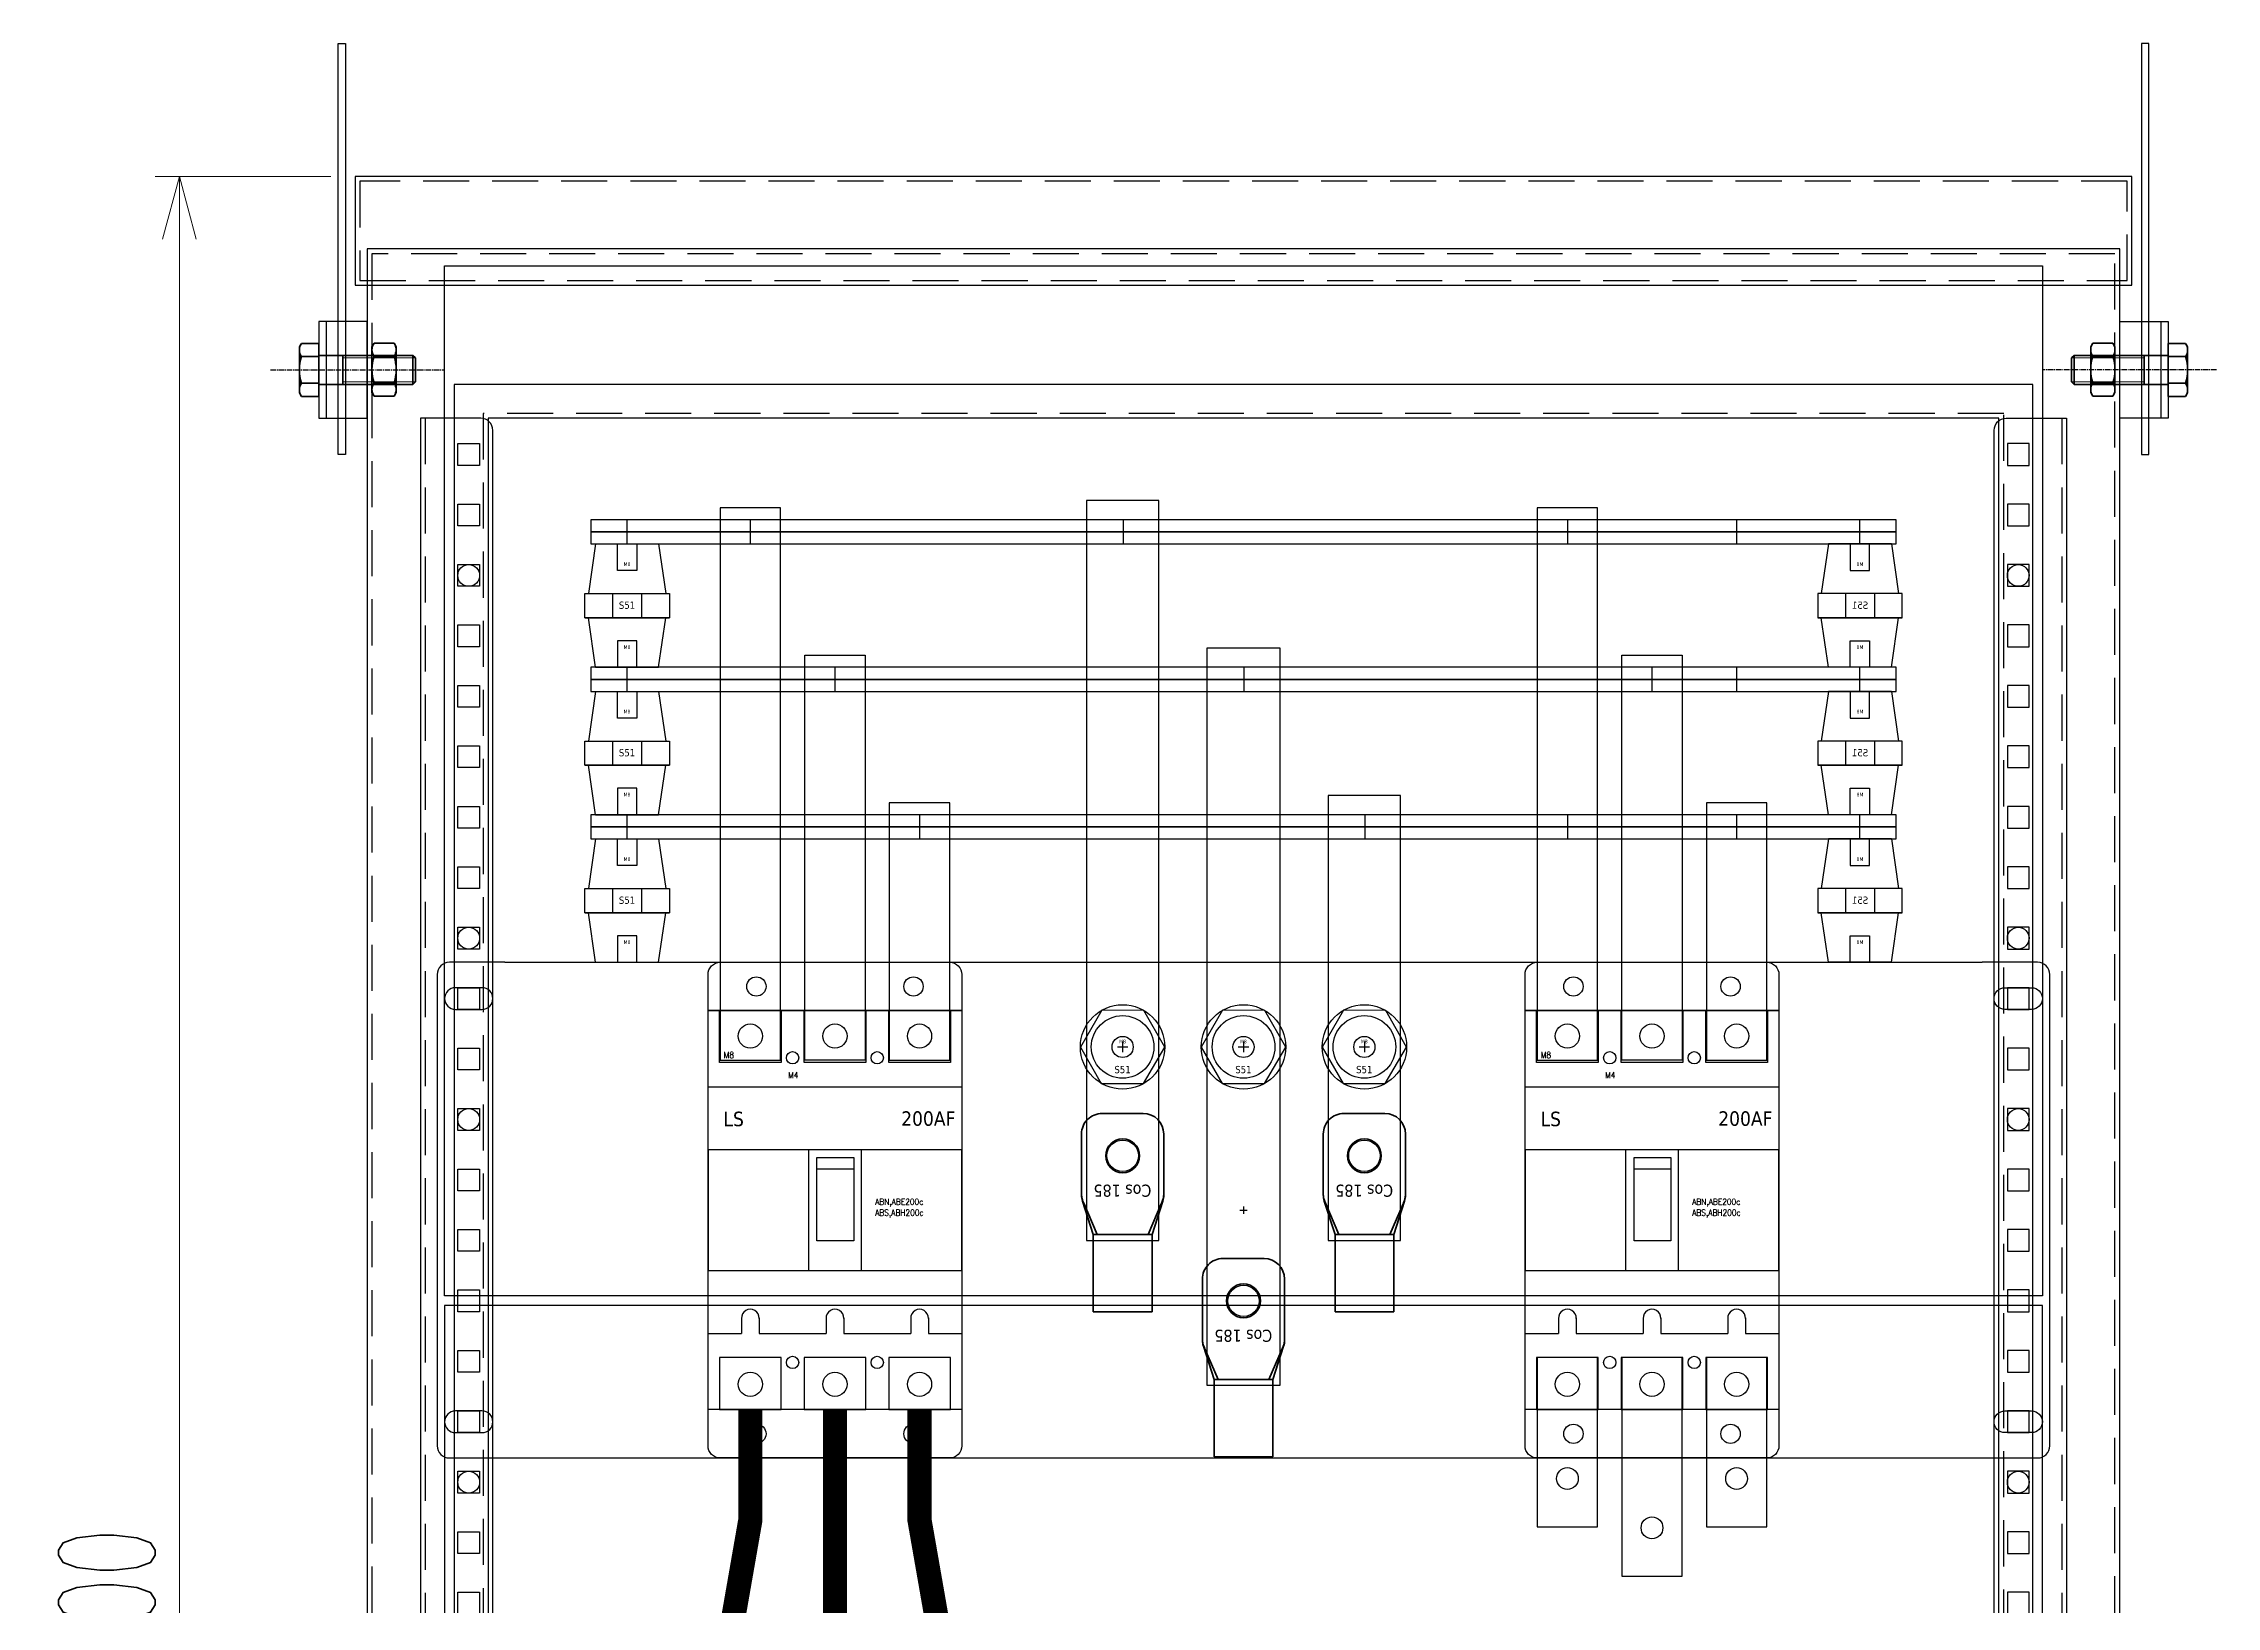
# Model space of a CAD drawing. Header units: millimetres. Extents: x -33730 to 17150, y -76829 to -27437.
# Drawn here: x -3987 to -3088, y -41601 to -40955 of the extents above; entities that cross this region are included whole.
import ezdxf

# ---------------------------------------------------------------- set-up
doc = ezdxf.new("R2010")
doc.units = ezdxf.units.MM
doc.header["$LTSCALE"] = 3
doc.linetypes.add('AXES2', pattern=[1.125, 0.75, -0.125, 0.125, -0.125])
doc.linetypes.add('HIDDEN', pattern=[9.525, 6.35, -3.175])
for name, color, linetype in [('@.HIDDEN', 8, 'HIDDEN'), ('@.VISIBLE', 7, 'Continuous'), ('AXE', 80, 'AXES2')]:
    doc.layers.add(name, color=color, linetype=linetype)
for name, color, linetype, lineweight in [('FIN', 8, 'Continuous', 18), ('FORT', 2, 'Continuous', 35), ('Symbol (ISO)', 7, 'Continuous', 25), ('Text', 7, 'Continuous', 13), ('Visible (ISO)', 7, 'Continuous', 50)]:
    doc.layers.add(name, color=color, linetype=linetype, lineweight=lineweight)
doc.styles.add('Ann_w01', font='romans.shx', dxfattribs={"width": 0.6, "bigfont": 'chineset.shx'})
doc.styles.add('hw_Standard', font='complex.shx', dxfattribs={"width": 0.9})
doc.styles.add('Note Text (ISO)', font='tahoma.ttf')
doc.styles.get("Standard").update_dxf_attribs({"font": 'arial.ttf'})
doc.styles.add('Tahoma (Input Text)', font='tahoma.ttf')
doc.dimstyles.new('Dim 01_SC20', dxfattribs={"dimscale": 20, "dimtxt": 2, "dimasz": 1.3, "dimexe": 0.5, "dimexo": 0.5, "dimgap": 0.5, "dimtad": 1, "dimdec": 1, "dimzin": 12, "dimdsep": 46, "dimtxsty": 'Ann_w01', "dimblk": 'OPEN30', "dimcen": 1.5, "dimclrd": 6, "dimclre": 6, "dimclrt": 3, "dimadec": 1, "dimazin": 3, "dimtm": 1e-09, "dimtfac": 1, "dimtdec": 1, "dimtix": 1, "dimtmove": 0, "dimatfit": 3, "dimldrblk": 'OPEN30', "dimfxl": 1, "dimtolj": 1, "dimlwd": 0, "dimlwe": 0, "dimarcsym": 0})

# ---------------------------------------------------------------- blocks, each defined once
blk = doc.blocks.new('_Open30')
at = {"color": 0, "linetype": 'ByBlock', "lineweight": -2}
for p, q in [((-1, 0.268), (0, 0)), ((0, 0), (-1, -0.268)), ((0, 0), (-1, 0))]:
    blk.add_line(p, q, dxfattribs=at)
blk = doc.blocks.new('*D838')
at = {"layer": '@.VISIBLE', "color": 6, "lineweight": 0, "transparency": 16777216}
for p, q in [((-3868.23, -41009.55), (-3940.88, -41009.55)), ((-3930.88, -42183.55), (-3930.88, -41035.55)), ((-3863.23, -42209.55), (-3940.88, -42209.55))]:
    blk.add_line(p, q, dxfattribs=at)
at = {"layer": 'Defpoints', "color": 0, "transparency": 16777216}
for p in [(-3930.88, -41009.55), (-3858.23, -41009.55), (-3853.23, -42209.55)]:
    blk.add_point(p, dxfattribs=at)
at = {"layer": '@.VISIBLE', "color": 6, "lineweight": 0, "transparency": 16777216, "xscale": 26, "yscale": 26, "zscale": 26}
for p, rotation in [((-3930.88, -41009.55), 90), ((-3930.88, -42209.55), 270)]:
    blk.add_blockref('_Open30', p, dxfattribs=dict(at, rotation=rotation))
at = {"layer": '@.VISIBLE', "color": 3, "transparency": 16777216, "insert": (-3960.88, -41609.55), "char_height": 40, "attachment_point": 5, "rotation": 90, "style": 'Ann_w01'}
blk.add_mtext('\\A1;1200', dxfattribs=at)
blk = doc.blocks.new('*U831')
at = {"layer": '@.VISIBLE', "color": 151}
blk.add_lwpolyline([(-4.5, 4.5), (4.5, 4.5), (4.5, -4.5), (-4.5, -4.5)], close=True, dxfattribs=at)
blk = doc.blocks.new('*U830')
at = {"layer": '@.VISIBLE', "color": 0, "linetype": 'ByBlock', "lineweight": -2}
for p in [(0, 700), (0, 675), (0, 650), (0, 625), (0, 600), (0, 575), (0, 550), (0, 525), (0, 500), (0, 475), (0, 450), (0, 425), (0, 400), (0, 375), (0, 350), (0, 325), (0, 300), (0, 275), (0, 250), (0, 225), (0, 200), (0, 175), (0, 150), (0, 125), (0, 100), (0, 75), (0, 50), (0, 25), (0, 0)]:
    blk.add_blockref('*U831', p, dxfattribs=at)
blk = doc.blocks.new('*U825')
at = {"layer": '@.VISIBLE', "color": 151}
blk.add_lwpolyline([(-4.5, 4.5), (4.5, 4.5), (4.5, -4.5), (-4.5, -4.5)], close=True, dxfattribs=at)
blk = doc.blocks.new('*U824')
at = {"layer": '@.VISIBLE', "color": 0, "linetype": 'ByBlock', "lineweight": -2}
for p in [(0, 700), (0, 675), (0, 650), (0, 625), (0, 600), (0, 575), (0, 550), (0, 525), (0, 500), (0, 475), (0, 450), (0, 425), (0, 400), (0, 375), (0, 350), (0, 325), (0, 300), (0, 275), (0, 250), (0, 225), (0, 200), (0, 175), (0, 150), (0, 125), (0, 100), (0, 75), (0, 50), (0, 25), (0, 0)]:
    blk.add_blockref('*U825', p, dxfattribs=at)
blk = doc.blocks.new('H12-040')
at = {"layer": 'AXE'}
blk.add_line((0, 20), (0, -52.15), dxfattribs=at)
at = {"layer": 'FIN'}
for p, q in [((-4.95, -10), (-4.95, -40)), ((4.95, -10), (4.95, -40))]:
    blk.add_line(p, q, dxfattribs=at)
at = {"layer": 'FORT'}
for p, q in [((-10.97, 7.15), (-9.5, 8)), ((-10.97, 0), (-10.97, 7.15)), ((-10.97, 0), (10.97, 0)), ((9.5, 8), (-9.5, 8)), ((-6, 0), (-6, -38.95)), ((-5.48, 0), (-5.48, 7.15)), ((5.48, 0), (5.48, 7.15)), ((6, 0), (6, -38.95)), ((10.97, 7.15), (9.5, 8)), ((10.97, 0), (10.97, 7.15)), ((6, -10), (-6, -10)), ((6, -38.95), (-6, -38.95)), ((-4.95, -40), (-6, -38.95)), ((4.95, -40), (-4.95, -40)), ((6, -38.95), (4.95, -40))]:
    blk.add_line(p, q, dxfattribs=at)
for centre, radius, start, end in [((-8.23, 3.14), 4.86, 55.61585, 124.38415), ((0, -10.15), 18.15, 72.4121, 107.5879), ((8.23, 3.14), 4.86, 55.61585, 124.38415)]:
    blk.add_arc(centre, radius, start, end, dxfattribs=at)
blk = doc.blocks.new('HM12_COTE')
at = {"layer": 'FORT'}
for p, q in [((-10.97, 9.15), (-9.5, 10)), ((-10.97, 0.85), (-10.97, 9.15)), ((9.5, 10), (-9.5, 10)), ((-5.48, 0.85), (-5.48, 9.15)), ((5.48, 0.85), (5.48, 9.15)), ((10.97, 9.15), (9.5, 10)), ((10.97, 0.85), (10.97, 9.15)), ((-9.5, 0), (-10.97, 0.85)), ((-9.5, 0), (9.5, 0)), ((9.5, 0), (10.97, 0.85))]:
    blk.add_line(p, q, dxfattribs=at)
for centre, radius, start, end in [((-8.23, 5.14), 4.86, 55.61585, 124.38415), ((0, -8.15), 18.15, 72.4121, 107.5879), ((8.23, 5.14), 4.86, 55.61585, 124.38415), ((-8.23, 4.86), 4.86, 235.61585, 304.38415), ((0, 18.15), 18.15, 252.4121, 287.5879), ((8.23, 4.86), 4.86, 235.61585, 304.38415)]:
    blk.add_arc(centre, radius, start, end, dxfattribs=at)
blk = doc.blocks.new('Oval 20x9')
at = {"layer": '@.VISIBLE', "color": 2}
blk.add_lwpolyline([(-5.5, -4.5), (5.5, -4.5, 0.414214), (10, 0), (10, 0, 0.414214), (5.5, 4.5), (-5.5, 4.5, 0.414214), (-10, 0), (-10, 0, 0.414214)], format="xyb", close=True, dxfattribs=at)
blk = doc.blocks.new('*U162')
at = {"layer": '@.HIDDEN', "linetype": 'HIDDEN'}
for p, q in [((333.5, 1.5), (333.5, -1.5)), ((332, 0), (335, 0))]:
    blk.add_line(p, q, dxfattribs=at)
at = {"layer": '@.VISIBLE'}
for p, q in [((28, 102.5), (639, 102.5)), ((28, -102.5), (639, -102.5))]:
    blk.add_line(p, q, dxfattribs=at)
for points in [[(28, 102.5), (5, 102.5, 0.414214), (0, 97.5), (0, -97.5, 0.414214), (5, -102.5), (28, -102.5)], [(639, -102.5), (662, -102.5, 0.414214), (667, -97.5), (667, 97.5, 0.414214), (662, 102.5), (639, 102.5)]]:
    blk.add_lwpolyline(points, format="xyb", dxfattribs=at)
for p in [(13, 87.5), (13, -87.5)]:
    blk.add_blockref('Oval 20x9', p, dxfattribs=at)
at = {"layer": '@.VISIBLE', "xscale": -1}
for p in [(654, 87.5), (654, -87.5)]:
    blk.add_blockref('Oval 20x9', p, dxfattribs=at)
blk = doc.blocks.new('*U70')
at = {"color": 1}
for p, q in [((-30.5, -7.97), (-30.5, 27.03)), ((-30.5, 27.03), (-20.5, 27.03)), ((-30.5, 27.03), (-30.5, -7.97)), ((-20.5, 27.03), (-20.5, -7.97)), ((-51, 22.53), (-30.5, 25.53)), ((-51, 22.53), (-51, -3.47)), ((-30.5, 25.53), (-30.5, -6.47)), ((-20.5, 25.53), (-20.5, -6.47)), ((0, 22.53), (-20.5, 25.53)), ((0, 22.53), (0, -3.47)), ((-20.5, 15.53), (-30.5, 15.53)), ((-20.5, 3.53), (-30.5, 3.53)), ((-51, -3.47), (-30.5, -6.47)), ((-20.5, -7.97), (-30.5, -7.97)), ((0, -3.47), (-20.5, -6.47))]:
    blk.add_line(p, q, dxfattribs=at)
for points in [[(-51, 13.53), (-51, 5.53), (-40, 5.53), (-40, 13.53)], [(0, 13.53), (0, 5.53), (-11, 5.53), (-11, 13.53)]]:
    blk.add_lwpolyline(points, close=True, dxfattribs=at)
at = {"color": 1, "width": 30.0978, "attachment_point": 5, "rotation": 270}
for s, insert, char_height in [('{\\fTahoma|b0|i0|c0|p34;M8}', (-42.66, 9.53), 1.5), ('{\\fTahoma|b0|i0|c0|p34;S51}', (-25.34, 9.53), 3), ('{\\fTahoma|b0|i0|c0|p34;M8}', (-8.34, 9.53), 1.5)]:
    blk.add_mtext(s, dxfattribs=dict(at, insert=insert, char_height=char_height))
blk = doc.blocks.new('*U72')
at = {"color": 1}
for p, q in [((369.04, -3108.78), (394.54, -3108.78)), ((404.04, -3108.78), (429.54, -3108.78)), ((439.04, -3108.78), (464.54, -3108.78)), ((369.04, -3273.78), (394.54, -3273.78)), ((404.04, -3273.78), (429.54, -3273.78)), ((439.04, -3273.78), (464.54, -3273.78))]:
    blk.add_line(p, q, dxfattribs=at)
for p, q in [((364.29, -3140.28), (469.29, -3140.28)), ((405.79, -3166.28), (405.79, -3216.28)), ((409.35, -3169.56), (424.59, -3169.56)), ((409.35, -3174.36), (409.35, -3169.56)), ((409.35, -3169.56), (424.59, -3169.56)), ((409.35, -3203.93), (409.35, -3169.56)), ((424.59, -3169.56), (424.59, -3174.36)), ((424.59, -3169.56), (424.59, -3203.93)), ((427.79, -3216.28), (427.79, -3166.28)), ((424.59, -3174.36), (409.35, -3174.36)), ((424.59, -3203.93), (409.35, -3203.93)), ((405.79, -3216.28), (427.79, -3216.28)), ((378.13, -3235.8), (378.13, -3242.28)), ((385.44, -3235.8), (385.44, -3242.28)), ((413.13, -3235.8), (413.13, -3242.28)), ((420.44, -3235.8), (420.44, -3242.28)), ((448.13, -3235.8), (448.13, -3242.28)), ((455.44, -3235.8), (455.44, -3242.28)), ((364.29, -3242.28), (378.13, -3242.28)), ((385.44, -3242.28), (413.13, -3242.28)), ((420.44, -3242.28), (448.13, -3242.28)), ((455.44, -3242.28), (469.29, -3242.28))]:
    blk.add_line(p, q)
blk.add_lwpolyline([(364.29, -3108.78), (469.29, -3108.78), (469.29, -3273.78), (364.29, -3273.78)], close=True)
for points in [[(369.04, -3108.78), (394.54, -3108.78), (394.54, -3130.28), (369.04, -3130.28)], [(404.04, -3108.78), (429.54, -3108.78), (429.54, -3130.28), (404.04, -3130.28)], [(439.04, -3108.78), (464.54, -3108.78), (464.54, -3130.28), (439.04, -3130.28)], [(369.04, -3273.78), (394.54, -3273.78), (394.54, -3252.28), (369.04, -3252.28)], [(404.04, -3273.78), (429.54, -3273.78), (429.54, -3252.28), (404.04, -3252.28)], [(439.04, -3273.78), (464.54, -3273.78), (464.54, -3252.28), (439.04, -3252.28)]]:
    blk.add_lwpolyline(points, close=True, dxfattribs=at)
at = {"color": 3}
blk.add_lwpolyline([(364.29, -3216.28), (469.29, -3216.28), (469.29, -3166.28), (364.29, -3166.28)], close=True, dxfattribs=at)
at = {"color": 1}
for centre in [(381.79, -3119.28), (416.79, -3119.28), (451.79, -3119.28), (381.79, -3263.28), (416.79, -3263.28), (451.79, -3263.28)]:
    blk.add_circle(centre, 5, dxfattribs=at)
at = {"color": 3}
for centre in [(399.29, -3128.28), (434.29, -3128.28), (399.29, -3254.28), (434.29, -3254.28)]:
    blk.add_circle(centre, 2.55, dxfattribs=at)
for centre in [(381.79, -3235.95), (416.79, -3235.95), (451.79, -3235.95)]:
    blk.add_arc(centre, 3.66, 357.595, 182.405)
at = {"color": 251, "style": 'hw_Standard', "width": 0.9}
for s, p in [('M8', (370.79, -3128.36)), ('M4', (397.41, -3136.74)), ('ABN,ABE200c', (433.42, -3189.06)), ('ABS,ABH200c', (433.42, -3193.58))]:
    blk.add_text(s, height=2.5, dxfattribs=at).set_placement(p)
at = {"layer": 'Text', "char_height": 6, "attachment_point": 1, "style": 'Tahoma (Input Text)'}
for s, insert in [('LS', (370.68, -3150.56)), ('200AF', (444.19, -3150.4))]:
    blk.add_mtext_dynamic_manual_height_columns(s, width=11.0147, gutter_width=1, heights=[0], dxfattribs=dict(at, insert=insert))
blk = doc.blocks.new('*U107')
at = {"layer": '@.VISIBLE'}
for p, q in [((0, 105), (0, 0)), ((165, 105), (165, 0))]:
    blk.add_line(p, q, dxfattribs=at)
blk.add_lwpolyline([(185, 100), (185, 5, -0.414214), (180, 0), (-15, 0, -0.414214), (-20, 5), (-20, 100, -0.414214), (-15, 105), (180, 105, -0.414214)], format="xyb", close=True, dxfattribs=at)
at = {"layer": '@.VISIBLE', "color": 2}
for centre in [(-10, 85), (175, 85), (-10, 20), (175, 20)]:
    blk.add_circle(centre, 4, dxfattribs=at)
blk = doc.blocks.new('*U16')
at = {"color": 252}
for p, q in [((-2.18, 9.53), (2.18, 9.53)), ((0, 11.71), (0, 7.34))]:
    blk.add_line(p, q, dxfattribs=at)
at = {"color": 1}
blk.add_lwpolyline([(-8.64, 24.7), (-17.46, 9.49), (-8.82, -5.54), (8.64, -5.65), (17.46, 9.42), (8.82, 24.6)], close=True, dxfattribs=at)
for radius in [17.46, 12.96, 4.37]:
    blk.add_circle((0, 9.53), radius, dxfattribs=at)
at = {"color": 1, "width": 30.0978, "attachment_point": 5}
for s, insert, char_height in [('{\\fTahoma|b0|i0|c0|p34;M8}', (-0.04, 11.77), 1.5), ('{\\fTahoma|b0|i0|c0|p34;S51}', (-0.04, 0.14), 3)]:
    blk.add_mtext(s, dxfattribs=dict(at, insert=insert, char_height=char_height))
blk = doc.blocks.new('A$Ce8ab157e')
at = {"layer": '@.VISIBLE', "color": 2}
blk.add_lwpolyline([(0, 426), (661, 426), (661, 0), (0, 0)], close=True, dxfattribs=at)
for centre in [(10, 298), (651, 298), (10, 148), (651, 148), (10, 73), (651, 73)]:
    blk.add_circle(centre, 4.5, dxfattribs=at)
blk = doc.blocks.new('A$Cd8c6fb24')
at = {"layer": '@.VISIBLE', "color": 2}
blk.add_lwpolyline([(661, 406), (0, 406), (0, 0), (661, 0)], close=True, dxfattribs=at)
for centre in [(10, 333), (651, 333), (10, 258), (651, 258), (10, 108), (651, 108)]:
    blk.add_circle(centre, 4.5, dxfattribs=at)
blk = doc.blocks.new('3tứgdq')
at = {"layer": 'Visible (ISO)'}
for p, q in [((-12.15, 64.5), (12.15, 64.5)), ((-12.15, 32.5), (-12.15, 64.5)), ((12.15, 32.5), (12.15, 64.5)), ((-16.59, 18.78), (-12.15, 32.5)), ((-10.51, 32.5), (-15.98, 19.85)), ((-10.87, 32.5), (-12.15, 32.5)), ((-10.51, 32.5), (-10.87, 32.5)), ((10.51, 32.5), (-10.51, 32.5)), ((10.87, 32.5), (10.51, 32.5)), ((10.51, 32.5), (15.98, 19.85)), ((12.15, 32.5), (10.87, 32.5)), ((12.15, 32.5), (16.59, 18.78)), ((-17, 15.85), (-17, 14.47)), ((-17, -9), (-17, 14.47)), ((17, 14.47), (17, 15.85)), ((17, 14.47), (17, -9)), ((8.5, -17.5), (-8.5, -17.5))]:
    blk.add_line(p, q, dxfattribs=at)
blk.add_circle((0, 0), 7, dxfattribs=at)
for centre, start, end in [((-8.5, 16.16), 162.08225, 180), ((8.5, 16.16), 0, 17.91775), ((-8.5, -9), 180, 270), ((8.5, -9), 270, 0)]:
    blk.add_arc(centre, 8.5, start, end, dxfattribs=at)
for points, knots in [([(-17, 15.85), (-17, 16.37), (-16.95, 16.87), (-16.75, 17.9), (-16.6, 18.41), (-16.4, 18.88)], [0, 0, 0, 0, 0.1574501, 0.1574501, 0.3325502, 0.3325502, 0.3325502, 0.3325502]), ([(16.4, 18.88), (16.26, 19.2), (16.13, 19.5), (16, 19.81), (15.99, 19.83), (15.98, 19.85)], [-0.9869675, -0.9869675, -0.9869675, -0.9869675, -0.8920773, -0.8920773, -0.8865361, -0.8865361, -0.8865361, -0.8865361]), ([(16.4, 18.88), (16.6, 18.41), (16.75, 17.9), (16.95, 16.88), (17, 16.37), (17, 15.85)], [0, 0, 0, 0, 0.1745367, 0.1745367, 0.3327626, 0.3327626, 0.3327626, 0.3327626]), ([(-17, 16.16), (-17, 16.16), (-17, 16.15), (-17, 16.11), (-17, 16.08), (-17, 16.04), (-17, 16), (-17, 15.95), (-17, 15.88), (-17, 15.87), (-17, 15.85)], [0.020691, 0.020691, 0.020691, 0.020691, 0.1566255, 0.1566255, 0.313251, 0.313251, 0.313251, 0.4698764, 0.4698764, 0.5087788, 0.5087788, 0.5087788, 0.5087788]), ([(17, 15.85), (17, 15.87), (17, 15.88), (17, 15.95), (17, 16), (17, 16.04), (17, 16.08), (17, 16.11), (17, 16.15), (17, 16.16), (17, 16.16)], [0.1172278, 0.1172278, 0.1172278, 0.1172278, 0.1565016, 0.1565016, 0.3130033, 0.3130033, 0.3130033, 0.4695049, 0.4695049, 0.6053156, 0.6053156, 0.6053156, 0.6053156])]:
    blk.add_open_spline(points, degree=3, knots=knots, dxfattribs=at)
blk.add_open_spline([(-15.98, 19.85), (-16.12, 19.54), (-16.25, 19.21), (-16.4, 18.88)], degree=3, dxfattribs=at)
at = {"layer": 'Symbol (ISO)', "insert": (-11.88, 16.95), "char_height": 5, "width": 34.064, "attachment_point": 1, "style": 'Note Text (ISO)'}
blk.add_mtext('Cos 185', dxfattribs=at)

msp = doc.modelspace()

# ---------------------------------------------------------------- linework, layer by layer
at = {"color": 2, "linetype": 'Continuous', "lineweight": 25}
msp.add_circle((-3356.75, -41548.05), 4.5, dxfattribs=at)
at = {"layer": '@.VISIBLE'}
for p, q in [((-3870.23, -41069.55), (-3870.23, -41109.55)), ((-3111.23, -41069.55), (-3111.23, -41109.55)), ((-3745.73, -41161.55), (-3745.73, -41151.55)), ((-3694.73, -41151.55), (-3694.73, -41161.55)), ((-3540.56, -41151.55), (-3540.56, -41161.55)), ((-3356.75, -41151.55), (-3356.75, -41161.55)), ((-3286.75, -41151.55), (-3286.75, -41161.55)), ((-3235.73, -41161.55), (-3235.73, -41151.55)), ((-3745.73, -41222.55), (-3745.73, -41212.55)), ((-3659.73, -41212.55), (-3659.73, -41222.55)), ((-3490.56, -41212.55), (-3490.56, -41222.55)), ((-3321.75, -41212.55), (-3321.75, -41222.55)), ((-3286.75, -41212.55), (-3286.75, -41222.55)), ((-3235.73, -41222.55), (-3235.73, -41212.55)), ((-3745.73, -41283.55), (-3745.73, -41273.55)), ((-3624.73, -41273.55), (-3624.73, -41283.55)), ((-3440.56, -41273.55), (-3440.56, -41283.55)), ((-3356.75, -41273.55), (-3356.75, -41283.55)), ((-3286.75, -41273.55), (-3286.75, -41283.55)), ((-3235.73, -41283.55), (-3235.73, -41273.55))]:
    msp.add_line(p, q, dxfattribs=at)
at = {"layer": '@.VISIBLE', "color": 151, "linetype": 'HIDDEN'}
for p, q in [((-3829.23, -41109.55), (-3829.23, -41839.55)), ((-3152.23, -41109.55), (-3152.23, -41839.55))]:
    msp.add_line(p, q, dxfattribs=at)
at = {"layer": '@.VISIBLE', "color": 3}
for points in [[(-3862.23, -41124.55), (-3865.23, -41124.55), (-3865.23, -40954.55), (-3862.23, -40954.55)], [(-3119.23, -41124.55), (-3116.23, -41124.55), (-3116.23, -40954.55), (-3119.23, -40954.55)]]:
    msp.add_lwpolyline(points, close=True, dxfattribs=at)
at = {"layer": '@.VISIBLE', "color": 1}
for points in [[(-3858.23, -41054.55), (-3123.23, -41054.55), (-3123.23, -41009.55), (-3858.23, -41009.55)], [(-3425.72, -41265.56), (-3455.72, -41265.56), (-3455.72, -41449.56), (-3425.72, -41449.56)], [(-3760.73, -41278.55), (-3220.73, -41278.55), (-3220.73, -41273.55), (-3760.73, -41273.55)], [(-3612.23, -41268.55), (-3637.23, -41268.55), (-3637.23, -41375.05), (-3612.23, -41375.05)], [(-3274.25, -41268.55), (-3299.25, -41268.55), (-3299.25, -41375.05), (-3274.25, -41375.05)], [(-3760.73, -41283.55), (-3220.73, -41283.55), (-3220.73, -41278.55), (-3760.73, -41278.55)], [(-3299.25, -41568.05), (-3274.25, -41568.05), (-3274.25, -41498.05), (-3299.25, -41498.05)]]:
    msp.add_lwpolyline(points, close=True, dxfattribs=at)
at = {"layer": '@.VISIBLE', "color": 1, "linetype": 'HIDDEN'}
msp.add_lwpolyline([(-3856.23, -41052.55), (-3125.23, -41052.55), (-3125.23, -41011.55), (-3856.23, -41011.55)], close=True, dxfattribs=at)
at = {"layer": '@.VISIBLE'}
for points in [[(-3853.23, -42209.55), (-3128.23, -42209.55), (-3128.23, -41039.55), (-3853.23, -41039.55)], [(-3853.23, -41069.55), (-3873.23, -41069.55), (-3873.23, -41109.55), (-3853.23, -41109.55)], [(-3128.23, -41069.55), (-3108.23, -41069.55), (-3108.23, -41109.55), (-3128.23, -41109.55)], [(-3164.23, -41853.55), (-3164.23, -41095.55), (-3817.23, -41095.55), (-3817.23, -41853.55)], [(-3178.23, -41839.55), (-3178.23, -41109.55), (-3803.23, -41109.55), (-3803.23, -41839.55)]]:
    msp.add_lwpolyline(points, close=True, dxfattribs=at)
at = {"layer": '@.VISIBLE', "linetype": 'HIDDEN'}
for points in [[(-3851.23, -42207.55), (-3130.23, -42207.55), (-3130.23, -41041.55), (-3851.23, -41041.55)], [(-3176.23, -41841.55), (-3176.23, -41107.55), (-3805.23, -41107.55), (-3805.23, -41841.55)]]:
    msp.add_lwpolyline(points, close=True, dxfattribs=at)
at = {"layer": '@.VISIBLE', "color": 151}
for points in [[(-3806.23, -41109.55), (-3831.23, -41109.55), (-3831.23, -41839.55), (-3806.23, -41839.55, 0.414214), (-3801.23, -41834.55), (-3801.23, -41114.55, 0.414214)], [(-3175.23, -41109.55), (-3150.23, -41109.55), (-3150.23, -41839.55), (-3175.23, -41839.55, -0.414214), (-3180.23, -41834.55), (-3180.23, -41114.55, -0.414214)]]:
    msp.add_lwpolyline(points, format="xyb", close=True, dxfattribs=at)
at = {"layer": '@.VISIBLE', "color": 2}
for points in [[(-3760.73, -41156.55), (-3220.73, -41156.55), (-3220.73, -41151.55), (-3760.73, -41151.55)], [(-3682.23, -41146.55), (-3707.23, -41146.55), (-3707.23, -41375.05), (-3682.23, -41375.05)], [(-3525.72, -41143.56), (-3555.72, -41143.56), (-3555.72, -41449.56), (-3525.72, -41449.56)], [(-3344.25, -41146.55), (-3369.25, -41146.55), (-3369.25, -41375.05), (-3344.25, -41375.05)], [(-3760.73, -41161.55), (-3220.73, -41161.55), (-3220.73, -41156.55), (-3760.73, -41156.55)], [(-3369.25, -41568.05), (-3344.25, -41568.05), (-3344.25, -41498.05), (-3369.25, -41498.05)]]:
    msp.add_lwpolyline(points, close=True, dxfattribs=at)
at = {"layer": '@.VISIBLE', "color": 4}
for points in [[(-3505.72, -41204.56), (-3475.72, -41204.56), (-3475.72, -41509.56), (-3505.72, -41509.56)], [(-3760.73, -41217.55), (-3220.73, -41217.55), (-3220.73, -41212.55), (-3760.73, -41212.55)], [(-3672.23, -41207.55), (-3647.23, -41207.55), (-3647.23, -41375.05), (-3672.23, -41375.05)], [(-3334.25, -41207.55), (-3309.25, -41207.55), (-3309.25, -41375.05), (-3334.25, -41375.05)], [(-3760.73, -41222.55), (-3220.73, -41222.55), (-3220.73, -41217.55), (-3760.73, -41217.55)], [(-3334.25, -41588.43), (-3309.25, -41588.43), (-3309.25, -41498.05), (-3334.25, -41498.05)]]:
    msp.add_lwpolyline(points, close=True, dxfattribs=at)
at = {"layer": '@.VISIBLE', "const_width": 10}
for points in [[(-3694.73, -41519.55), (-3694.73, -41565.3), (-3712.21, -41665.3), (-3712.21, -41697.58)], [(-3659.73, -41519.55), (-3659.73, -41697.58)], [(-3624.73, -41519.55), (-3624.73, -41565.3), (-3607.25, -41665.3), (-3607.25, -41697.58)]]:
    msp.add_lwpolyline(points, dxfattribs=at)
at = {"layer": '@.VISIBLE'}
for centre in [(-3540.72, -41414.56), (-3440.72, -41414.56), (-3490.72, -41474.56)]:
    msp.add_circle(centre, 6.5, dxfattribs=at)
at = {"layer": '@.VISIBLE', "color": 1}
msp.add_circle((-3286.75, -41548.05), 4.5, dxfattribs=at)
at = {"layer": '@.VISIBLE', "color": 4}
msp.add_circle((-3321.75, -41568.43), 4.5, dxfattribs=at)

# ---------------------------------------------------------------- block references
at = {"xscale": -1}
for name, p, rotation in [('H12-040', (-3873.23, -41089.55), 90), ('HM12_COTE', (-3841.23, -41089.45), 90), ('*U70', (-3245.25, -41161.55), 270), ('*U70', (-3245.25, -41222.55), 270), ('*U70', (-3245.25, -41283.55), 270)]:
    msp.add_blockref(name, p, dxfattribs=dict(at, rotation=rotation))
for name, p, rotation in [('H12-040', (-3108.23, -41089.55), 270), ('HM12_COTE', (-3140.23, -41089.45), 270), ('*U70', (-3736.2, -41161.55), 90), ('*U70', (-3736.2, -41222.55), 90), ('*U70', (-3736.2, -41283.55), 90), ('3tứgdq', (-3540.72, -41414.56), 180), ('3tứgdq', (-3440.72, -41414.56), 180), ('3tứgdq', (-3490.72, -41474.56), 180)]:
    msp.add_blockref(name, p, dxfattribs=dict(rotation=rotation))
for name, p in [('*U72', (-4076.52, -38245.77)), ('*U16', (-3540.72, -41379.08)), ('*U16', (-3490.72, -41379.08)), ('*U16', (-3440.72, -41379.08)), ('*U72', (-3738.54, -38245.77))]:
    msp.add_blockref(name, p)
at = {"layer": '@.VISIBLE'}
for name, p in [('A$Ce8ab157e', (-3821.23, -41472.55)), ('*U830', (-3811.23, -41824.55)), ('*U162', (-3824.23, -41437.05)), ('A$Cd8c6fb24', (-3821.23, -41882.55))]:
    msp.add_blockref(name, p, dxfattribs=at)
at = {"layer": '@.VISIBLE', "xscale": -1}
msp.add_blockref('*U824', (-3170.23, -41824.55), dxfattribs=at)
at = {"layer": '@.VISIBLE', "rotation": 270}
for p in [(-3712.23, -41354.55), (-3374.25, -41354.55)]:
    msp.add_blockref('*U107', p, dxfattribs=at)

# ---------------------------------------------------------------- dimensions: what is measured, and where the dimension line sits
at = {"layer": '@.VISIBLE'}
dim = msp.add_linear_dim(base=(-3930.88, -41009.55), p1=(-3853.23, -42209.55), p2=(-3858.23, -41009.55), angle=90, dimstyle='Dim 01_SC20', dxfattribs=at)
dim.commit()
dim.dimension.update_dxf_attribs({"geometry": '*D838', "text_midpoint": (-3960.88, -41609.55)})

doc.saveas('drawing.dxf')
